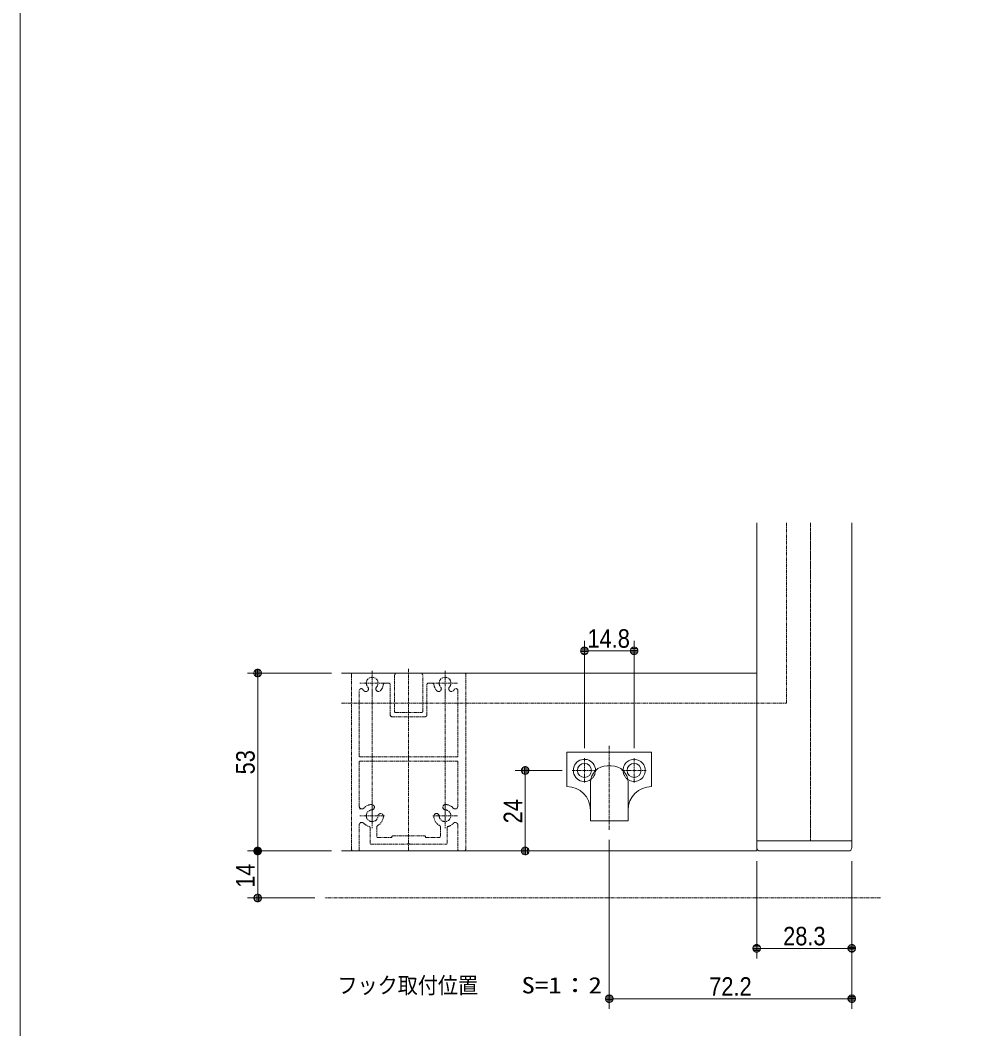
# Model space of a CAD drawing. Units: millimetres, scale not verified, with parts at other scales. Extents: x -4547 to 4547, y -2284 to 2284.
# Drawn here: x -4341 to -2939, y -802 to 700 of the extents above; entities that cross this region are included whole.
import ezdxf
from ezdxf.enums import TextEntityAlignment as Align

# ---------------------------------------------------------------- set-up
doc = ezdxf.new("R2010")
doc.units = ezdxf.units.MM
doc.header["$LTSCALE"] = 20
for name, pattern in [('CHAIN1', [8, 5, -1, 1, -1]), ('DASHED1', [1.8, 1.2, -0.6]), ('DOUBLE_CHAIN1', [8.8, 5, -1, 0.6, -0.6, 0.6, -1])]:
    doc.linetypes.add(name, pattern=pattern)
for name, color, linetype, lineweight in [('0-0_3一般', 7, 'Continuous', 9), ('0-1_2寸法-3', 7, 'Continuous', 9), ('0-2_2寸法-1', 7, 'Continuous', 9), ('0-3_0', 7, 'Continuous', 9), ('0-5_1図面枠', 7, 'Continuous', 9)]:
    doc.layers.add(name, color=color, linetype=linetype, lineweight=lineweight)
doc.styles.add('ＭＳ ゴシック', font='')
doc.styles.add('ＭＳ Ｐゴシック', font='')
doc.styles.get('ＭＳ ゴシック').set_extended_font_data('MS Gothic')
doc.styles.get('ＭＳ Ｐゴシック').set_extended_font_data('MS PGothic')

# ---------------------------------------------------------------- blocks, each defined once
blk = doc.blocks.new('_Dot')
at = {"layer": '0-3_0'}
for p, q in [((-10, 0), (-20, 0)), ((9.78, 2), (-9.78, 2)), ((7.99, 6), (-7.99, 6)), ((9.16, -3.98), (-9.16, -3.98)), ((6, -7.98), (-6, -7.98))]:
    blk.add_line(p, q, dxfattribs=at)
for points in [[(10, 0), (9.92, 1.25), (9.69, 2.49), (9.3, 3.68), (8.76, 4.82), (8.09, 5.88), (7.29, 6.85), (6.37, 7.71), (5.36, 8.44), (4.26, 9.05), (3.09, 9.51), (1.87, 9.82), (0.63, 9.98), (-0.63, 9.98), (-1.87, 9.82), (-3.09, 9.51), (-4.26, 9.05), (-5.36, 8.44), (-6.37, 7.71), (-7.29, 6.85), (-8.09, 5.88), (-8.76, 4.82), (-9.3, 3.68), (-9.69, 2.49), (-9.92, 1.25), (-10, 0), (0, 0)], [(-10, 0), (-9.92, -1.25), (-9.69, -2.49), (-9.3, -3.68), (-8.76, -4.82), (-8.09, -5.88), (-7.29, -6.85), (-6.37, -7.71), (-5.36, -8.44), (-4.26, -9.05), (-3.09, -9.51), (-1.87, -9.82), (-0.63, -9.98), (0.63, -9.98), (1.87, -9.82), (3.09, -9.51), (4.26, -9.05), (5.36, -8.44), (6.37, -7.71), (7.29, -6.85), (8.09, -5.88), (8.76, -4.82), (9.3, -3.68), (9.69, -2.49), (9.92, -1.25), (10, 0), (0, 0)]]:
    blk.add_lwpolyline(points, close=True, dxfattribs=at)
blk = doc.blocks.new('グループ-135')
at = {"layer": '0-0_3一般'}
for p, q in [((-38068.7, -10438.9), (-38068.7, -966.9)), ((-35238.7, -10438.9), (-35238.7, -966.9)), ((-38068.7, -5438.9), (-50427.9, -5438.9)), ((-43718.7, -7798.9), (-43718.7, -8818.9)), ((-42398.7, -8198.9), (-42518.7, -8198.9)), ((-36468.7, -10438.9), (-38068.7, -10438.9)), ((-38068.7, -10638.9), (-38068.7, -10438.9)), ((-38068.7, -10738.9), (-38068.7, -10438.9)), ((-36468.7, -10438.9), (-38058.7, -10438.9)), ((-35238.7, -10438.9), (-36468.7, -10438.9)), ((-35238.7, -10438.9), (-36468.7, -10438.9)), ((-35238.7, -10638.9), (-35238.7, -10438.9)), ((-50427.9, -10738.9), (-38068.7, -10738.9)), ((-37968.7, -10738.9), (-35338.7, -10738.9))]:
    blk.add_line(p, q, dxfattribs=at)
at = {"layer": '0-0_3一般', "linetype": 'DOUBLE_CHAIN1'}
for p, q in [((-37182.7, -6338.9), (-37182.7, -966.9)), ((-38082.7, -5438.9), (-38072.7, -5438.9)), ((-50427.9, -6338.9), (-37182.7, -6338.9)), ((-34380.9, -12138.9), (-50927.9, -12138.9))]:
    blk.add_line(p, q, dxfattribs=at)
at = {"layer": '0-0_3一般', "linetype": 'DASHED1'}
blk.add_line((-36468.7, -966.9), (-36468.7, -10438.9), dxfattribs=at)
at = {"layer": '0-0_3一般', "linetype": 'CHAIN1'}
for p, q in [((-42458.7, -10104.4), (-42458.7, -7604.4)), ((-43198.7, -8701.9), (-43198.7, -7975.9)), ((-41718.7, -8701.9), (-41718.7, -7975.9)), ((-43561.7, -8338.9), (-42835.7, -8338.9)), ((-42081.7, -8338.9), (-41355.7, -8338.9))]:
    blk.add_line(p, q, dxfattribs=at)
at = {"layer": '0-0_3一般'}
for points in [[(-41198.7, -8818.9), (-41198.7, -7798.9), (-43718.7, -7798.9)], [(-43018.7, -8698.9), (-43018.7, -9838.9), (-41898.7, -9838.9), (-41898.7, -8698.9)], [(-43018.7, -9518.9), (-43018.7, -9838.9), (-41898.7, -9838.9), (-41898.7, -9518.9)]]:
    blk.add_lwpolyline(points, dxfattribs=at)
for centre in [(-43198.7, -8338.9), (-41718.7, -8338.9)]:
    blk.add_circle(centre, 210, dxfattribs=at)
for centre, radius, start, end in [((-43198.7, -8338.9), 330, 0, 304.71617), ((-41718.7, -8338.9), 330, 0, 180.51071), ((-42518.7, -8698.9), 500, 90, 180), ((-43198.7, -8338.9), 330, 359.48929, 360), ((-42398.7, -8698.9), 500, 0, 90), ((-41718.7, -8338.9), 330, 235.28383, 0), ((-43718.7, -9518.9), 700, 0, 90), ((-41198.7, -9518.9), 700, 90, 180), ((-37968.7, -10638.9), 100, 180, 270), ((-35338.7, -10638.9), 100, 270, 0)]:
    blk.add_arc(centre, radius, start, end, dxfattribs=at)
at = {"layer": '0-0_3一般', "linetype": 'DASHED1'}
for centre, start, end in [((-43198.7, -8338.9), 304.71617, 359.48929), ((-41718.7, -8338.9), 180.51071, 235.28383)]:
    blk.add_arc(centre, 330, start, end, dxfattribs=at)
blk = doc.blocks.new('グループ-136')
at = {"layer": '0-0_3一般', "linetype": 'DOUBLE_CHAIN1'}
for p, q in [((-49518.9, -5370.4), (-49518.9, -6107.4)), ((-48433.9, -10508.9), (-48433.9, -5318.1)), ((-47348.9, -5370.4), (-47348.9, -6107.4)), ((-50133.9, -5438.9), (-50103.9, -5438.9)), ((-50133.9, -5438.9), (-50133.9, -5468.9)), ((-50133.9, -10688.9), (-50133.9, -5468.9)), ((-50103.9, -5438.9), (-48853.9, -5438.9)), ((-48853.9, -5488.9), (-48858.9, -5488.9)), ((-48858.9, -5488.9), (-48858.9, -6568.9)), ((-48833.9, -5438.9), (-48833.7, -5438.9)), ((-48833.9, -5458.9), (-48833.9, -5468.9)), ((-48033.9, -5458.9), (-48033.9, -5468.9)), ((-46763.9, -5438.9), (-48013.9, -5438.9)), ((-48013.9, -5488.9), (-48008.9, -5488.9)), ((-48008.9, -6568.9), (-48008.9, -5488.9)), ((-46733.9, -5438.9), (-46763.9, -5438.9)), ((-46733.9, -5438.9), (-46733.9, -5468.9)), ((-46733.9, -5468.9), (-46733.9, -10688.9)), ((-49903.9, -7908.9), (-49903.9, -5963.4)), ((-49150.4, -5738.9), (-49887.4, -5738.9)), ((-49518.9, -9846.4), (-49518.9, -5938.9)), ((-49137.1, -5738.9), (-49028.9, -5738.9)), ((-48978.9, -5708.9), (-48978.9, -5708.9)), ((-48978.9, -6688.9), (-48978.9, -5788.9)), ((-47888.9, -6688.9), (-47888.9, -5788.9)), ((-47838.9, -5738.9), (-47730.6, -5738.9)), ((-46980.4, -5738.9), (-47717.4, -5738.9)), ((-47348.9, -5938.9), (-47348.9, -9846.4)), ((-46963.9, -5963.4), (-46963.9, -7908.9)), ((-48928.9, -6738.9), (-47938.9, -6738.9)), ((-48808.9, -6618.9), (-48058.9, -6618.9)), ((-49903.9, -9407.5), (-49903.9, -8088.9)), ((-49873.9, -7938.9), (-46993.9, -7938.9)), ((-47934.2, -8058.9), (-47964.2, -8058.9)), ((-47934.2, -8058.9), (-46993.9, -8058.9)), ((-46963.9, -8088.9), (-46963.9, -9407.5)), ((-49891.6, -9487.5), (-49780, -9487.5)), ((-49518.9, -9320.4), (-49518.9, -10057.4)), ((-47348.9, -9320.4), (-47348.9, -10057.4)), ((-49150.4, -9688.9), (-49887.4, -9688.9)), ((-49875, -9890.3), (-49799, -9890.3)), ((-46980.4, -9688.9), (-47717.4, -9688.9)), ((-49903.9, -10708.9), (-49903.9, -9970.3)), ((-49578.9, -10042.6), (-49578.9, -10513.9)), ((-49378.9, -10011.9), (-49378.9, -10308.9)), ((-47488.9, -10011.9), (-47488.9, -10308.9)), ((-47288.9, -10042.6), (-47288.9, -10513.9)), ((-46963.9, -9970.3), (-46963.9, -10708.9)), ((-49348.9, -10338.9), (-48933.9, -10338.9)), ((-48933.9, -10318.9), (-48933.9, -10338.9)), ((-48903.9, -10288.9), (-47958.9, -10288.9)), ((-48463.9, -10538.9), (-48433.9, -10508.9)), ((-48433.9, -10721.5), (-48433.9, -10508.9)), ((-48403.9, -10538.9), (-48433.9, -10508.9)), ((-47933.9, -10313.9), (-47933.9, -10338.9)), ((-47933.9, -10338.9), (-47518.9, -10338.9)), ((-50083.9, -10738.9), (-49933.9, -10738.9)), ((-49553.9, -10538.9), (-48463.9, -10538.9)), ((-48403.9, -10538.9), (-47313.9, -10538.9)), ((-46933.9, -10738.9), (-46783.9, -10738.9))]:
    blk.add_line(p, q, dxfattribs=at)
blk.add_lwpolyline([(-49873.9, -8058.9), (-47964.2, -8058.9), (-47934.2, -8058.9)], dxfattribs=at)
for centre, radius, start, end in [((-50103.9, -5468.9), 30, 90, 180), ((-49518.9, -5738.9), 175, 318.28389, 180), ((-48853.9, -5458.9), 20, 0, 90), ((-48853.9, -5468.9), 20, 270, 0), ((-48013.9, -5458.9), 20, 90, 180), ((-48013.9, -5468.9), 20, 180, 270), ((-47348.9, -5738.9), 175, 318.28389, 180), ((-46763.9, -5468.9), 30, 0, 90), ((-49843.9, -5963.4), 60, 34.25889, 180), ((-49518.9, -5738.9), 335, 214.70253, 219.79182), ((-49518.9, -5738.9), 335, 219.79182, 221.71611), ((-49518.9, -5738.9), 335, 219.79182, 221.71611), ((-49709.2, -5908.6), 80, 221.71611, 330), ((-49518.9, -5738.9), 175, 180, 221.71611), ((-49709.2, -5908.6), 80, 330, 41.71611), ((-49328.5, -5908.6), 80, 138.28389, 210), ((-49328.5, -5908.6), 80, 210, 318.28389), ((-49518.9, -5738.9), 335, 318.28389, 352.53791), ((-49137.1, -5788.9), 50, 90, 172.53791), ((-49028.9, -5788.9), 50, 0, 90), ((-47838.9, -5788.9), 50, 90, 180), ((-47730.6, -5788.9), 50, 7.46209, 90), ((-47348.9, -5738.9), 335, 187.46209, 219.79182), ((-47348.9, -5738.9), 335, 219.79182, 221.71611), ((-47348.9, -5738.9), 335, 219.79182, 221.71611), ((-47539.2, -5908.6), 80, 221.71611, 330), ((-47348.9, -5738.9), 175, 180, 221.71611), ((-47539.2, -5908.6), 80, 330, 41.71611), ((-47158.5, -5908.6), 80, 138.28389, 210), ((-47158.5, -5908.6), 80, 210, 318.28389), ((-47348.9, -5738.9), 335, 318.28389, 325.29747), ((-47023.9, -5963.4), 60, 0, 145.74111), ((-48808.9, -6568.9), 50, 180, 270), ((-48058.9, -6568.9), 50, 270, 0), ((-48928.9, -6688.9), 50, 180, 270), ((-47938.9, -6688.9), 50, 270, 0), ((-49873.9, -7908.9), 30, 180, 270), ((-49873.9, -8088.9), 30, 90, 180), ((-46993.9, -7908.9), 30, 270, 0), ((-46993.9, -8088.9), 30, 0, 90), ((-49823.9, -9407.5), 80, 180, 317.73474), ((-49518.9, -9688.9), 335, 93.28389, 137.19933), ((-49518.9, -9688.9), 175, 93.28389, 180), ((-49533.5, -9434.3), 80, 345, 93.28389), ((-49533.5, -9434.3), 80, 273.28389, 345), ((-47334.3, -9434.3), 80, 86.71611, 195), ((-47334.3, -9434.3), 80, 195, 266.71611), ((-47348.9, -9688.9), 175, 0, 86.71611), ((-47348.9, -9688.9), 335, 42.80067, 86.71611), ((-47043.9, -9407.5), 80, 222.26526, 0), ((-49823.9, -9970.3), 80, 42.26526, 180), ((-49518.9, -9688.9), 175, 180, 356.71611), ((-49518.9, -9688.9), 335, 297.75899, 356.71611), ((-49264.3, -9703.5), 80, 105, 176.71611), ((-49264.3, -9703.5), 80, 356.71611, 105), ((-47603.4, -9703.5), 80, 75, 183.28389), ((-47348.9, -9688.9), 335, 183.28389, 242.24101), ((-47603.4, -9703.5), 80, 3.28389, 75), ((-47348.9, -9688.9), 175, 183.28389, 0), ((-47043.9, -9970.3), 80, 0, 137.73474), ((-49518.9, -9688.9), 335, 222.80067, 255.72505), ((-49608.9, -10042.6), 30, 0, 75.72505), ((-49348.9, -10011.9), 30, 117.75899, 180), ((-47518.9, -10011.9), 30, 0, 62.24101), ((-47258.9, -10042.6), 30, 104.27495, 180), ((-47348.9, -9688.9), 335, 284.27495, 317.19933), ((-49553.9, -10513.9), 25, 180, 270), ((-49348.9, -10308.9), 30, 180, 270), ((-48903.9, -10318.9), 30, 90, 180), ((-47958.9, -10313.9), 25, 0, 90), ((-47518.9, -10308.9), 30, 270, 0), ((-47313.9, -10513.9), 25, 270, 0), ((-50083.9, -10688.9), 50, 180, 270), ((-49933.9, -10708.9), 30, 270, 0), ((-46933.9, -10708.9), 30, 180, 270), ((-46783.9, -10688.9), 50, 270, 0)]:
    blk.add_arc(centre, radius, start, end, dxfattribs=at)
blk = doc.blocks.new('グループ-137')
at = {"layer": '0-0_3一般'}
for name in ['グループ-135', 'グループ-136']:
    blk.add_blockref(name, (0, 0), dxfattribs=at)
blk = doc.blocks.new('グループ-140')
at = {"layer": '0-5_1図面枠'}
blk.add_lwpolyline([(-60000, 41550), (60000, 41550), (60000, -41550), (-60000, -41550)], close=True, dxfattribs=at)
blk = doc.blocks.new('図面枠')
at = {"layer": '0-5_1図面枠'}
blk.add_blockref('グループ-140', (0, 0), dxfattribs=at)

msp = doc.modelspace()

# ---------------------------------------------------------------- linework, layer by layer
at = {"layer": '0-2_2寸法-1'}
for p, q in [((-3500.56, -383.79), (-3500.56, -223.79)), ((-3426.56, -383.79), (-3426.56, -223.79)), ((-3437.81, -238.79), (-3489.3, -238.79)), ((-3877.02, -271.94), (-4002.02, -271.94)), ((-3987.02, -525.69), (-3987.02, -283.2)), ((-3533.71, -416.94), (-3603.71, -416.94)), ((-3588.71, -525.69), (-3588.71, -428.2)), ((-3463.56, -520.22), (-3463.56, -771.94)), ((-3877.02, -536.94), (-4002.02, -536.94)), ((-3877.02, -536.94), (-4002.02, -536.94)), ((-3573.71, -536.94), (-3573.51, -536.94)), ((-3987.02, -548.2), (-3987.02, -595.69)), ((-3244.06, -551.94), (-3244.06, -696.94)), ((-3102.56, -551.94), (-3102.56, -696.94)), ((-3902.02, -606.94), (-4002.02, -606.94)), ((-3113.81, -681.94), (-3232.8, -681.94)), ((-3102.56, -696.94), (-3102.56, -771.94)), ((-3452.3, -756.94), (-3113.81, -756.94))]:
    msp.add_line(p, q, dxfattribs=at)

# ---------------------------------------------------------------- block references
at = {"layer": '0-0_3一般', "xscale": 0.05, "yscale": 0.05}
msp.add_blockref('グループ-137', (-1340.62, 0), dxfattribs=at)
at = {"layer": '0-2_2寸法-1', "xscale": 0.5627563, "yscale": 0.5627563}
for p, rotation in [((-3500.56, -238.79), 180), ((-3987.02, -271.94), 90), ((-3588.71, -416.94), 90), ((-3987.02, -536.94), 270), ((-3588.71, -536.94), 270), ((-3987.02, -536.94), 90), ((-3987.02, -606.94), 270), ((-3244.06, -681.94), 180), ((-3463.56, -756.94), 180)]:
    msp.add_blockref('_Dot', p, dxfattribs=dict(at, rotation=rotation))
for p in [(-3426.56, -238.79), (-3102.56, -681.94), (-3102.56, -756.94)]:
    msp.add_blockref('_Dot', p, dxfattribs=at)
at = {"layer": '0-5_1図面枠', "xscale": 0.05, "yscale": 0.05}
msp.add_blockref('図面枠', (-1340.62, 0), dxfattribs=at)

# ---------------------------------------------------------------- texts
at = {"layer": '0-1_2寸法-3', "style": 'ＭＳ ゴシック'}
for s, height, width, p in [('フック取付位置', 24.34, 0.9, (-3868.17, -756.42)), ('\u3000S=1：2', 24.41, 1.2, (-3634.16, -756.42))]:
    msp.add_text(s, height=height, dxfattribs=dict(at, width=width)).set_placement(p, align=Align.BOTTOM_LEFT)
at = {"layer": '0-2_2寸法-1', "style": 'ＭＳ Ｐゴシック', "width": 0.9}
for s, p in [('14.8', (-3496.05, -242.51)), ('28.3', (-3204.72, -685.74)), ('72.2', (-3314.76, -760.74))]:
    msp.add_text(s, height=27.57, dxfattribs=at).set_placement(p, align=Align.BOTTOM_LEFT)
for s, p in [('53', (-3983.23, -422.89)), ('24', (-3584.92, -495.76)), ('14', (-3983.3, -591.76))]:
    msp.add_text(s, height=27.57, rotation=90, dxfattribs=at).set_placement(p, align=Align.BOTTOM_LEFT)

doc.saveas('drawing.dxf')
